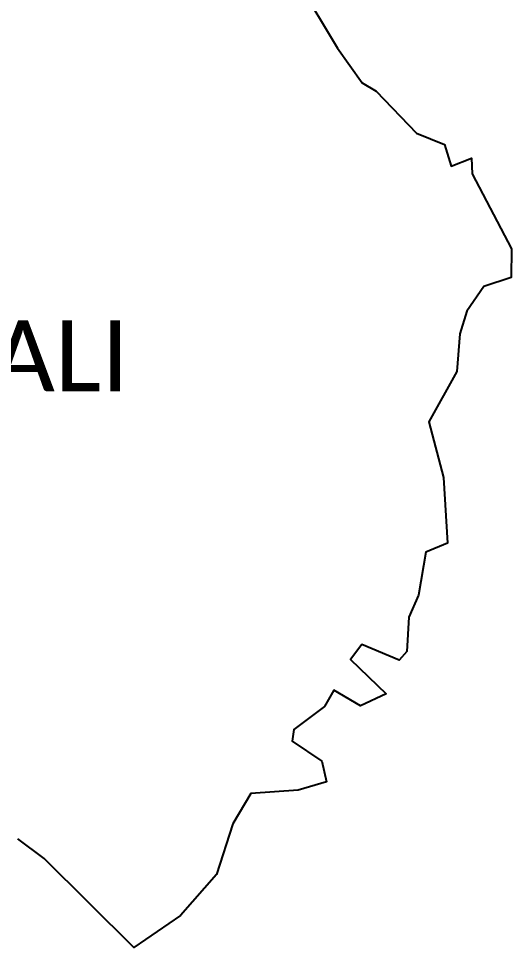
# Model space of a CAD drawing. Header units: metres. Extents: x 286961 to 289535, y 2012164 to 2016097.
# Drawn here: x 288490 to 289535, y 2012164 to 2014131 of the extents above; entities that cross this region are included whole.
import ezdxf

# ---------------------------------------------------------------- set-up
doc = ezdxf.new("R2010")
doc.units = ezdxf.units.M
doc.header["$MEASUREMENT"] = 0
doc.layers.add('village', color=3, linetype='Continuous')
doc.layers.add('VILLAGE NAME', color=250, linetype='Continuous')
doc.styles.get("Standard").update_dxf_attribs({"font": 'simplex.shx'})

msp = doc.modelspace()

# ---------------------------------------------------------------- linework, layer by layer
at = {"layer": 'village', "color": 3}
msp.add_polyline3d([(289082.5137179751, 2014208.300098678, 0), (289166.3709821651, 2014068.009219665, 0), (289218.3713025248, 2013994.820767676, 0), (289248.3317796193, 2013977.003545145, 0), (289334.0165294309, 2013887.839845091, 0), (289392.9030014434, 2013864.062618211, 0), (289407.2173661636, 2013818.185696098, 0), (289450.0428332863, 2013835.32279981, 0), (289451.6862740648, 2013801.5397344, 0), (289534.9291419819, 2013643.212662437, 0), (289534.0567811216, 2013582.334072288, 0), (289476.0759317566, 2013562.925735921, 0), (289440.7036822551, 2013511.167435818, 0), (289425.3660562262, 2013462.844914848, 0), (289419.3179370114, 2013383.31325241, 0), (289359.542658691, 2013276.688628443, 0), (289390.955743886, 2013158.667426436, 0), (289399.5004632623, 2013019.860544432, 0), (289353.3730895123, 2013000.877221094, 0), (289337.9965769892, 2012910.044192363, 0), (289317.806127316, 2012863.102870221, 0), (289313.4191838463, 2012790.416926022, 0), (289296.9267070451, 2012772.218911743, 0), (289217.8186200039, 2012804.961494955, 0), (289193.9898468766, 2012773.779999253, 0), (289269.6992313999, 2012700.88810291, 0), (289214.7199291606, 2012675.58023759, 0), (289158.8932429048, 2012708.623623266, 0), (289138.9403255222, 2012673.85747105, 0), (289074.0803146972, 2012625.409159636, 0), (289070.0043874204, 2012600.876796219, 0), (289133.3429743987, 2012558.009432758, 0), (289143.2397643384, 2012514.505244908, 0), (289083.0527920007, 2012496.892967833, 0), (288982.9852642836, 2012490.010180391, 0), (288944.5115370561, 2012425.776446623, 0), (288909.9081871283, 2012318.546802982, 0), (288833.3065359202, 2012231.701205889, 0), (288734.6906663432, 2012163.915486303, 0), (288544.8994812317, 2012352.079411806, 0), (288488.6354179663, 2012393.543164389, 0)], dxfattribs=at)

# ---------------------------------------------------------------- texts
at = {"layer": 'VILLAGE NAME', "insert": (287752.4414046495, 2013491.423277961), "char_height": 150, "attachment_point": 1}
msp.add_mtext_dynamic_manual_height_columns('{\\fCalibri|b0|i0|c0|p34;VADAVALI}', width=1877.913988063112, gutter_width=1, heights=[0], dxfattribs=at)

doc.saveas('drawing.dxf')
